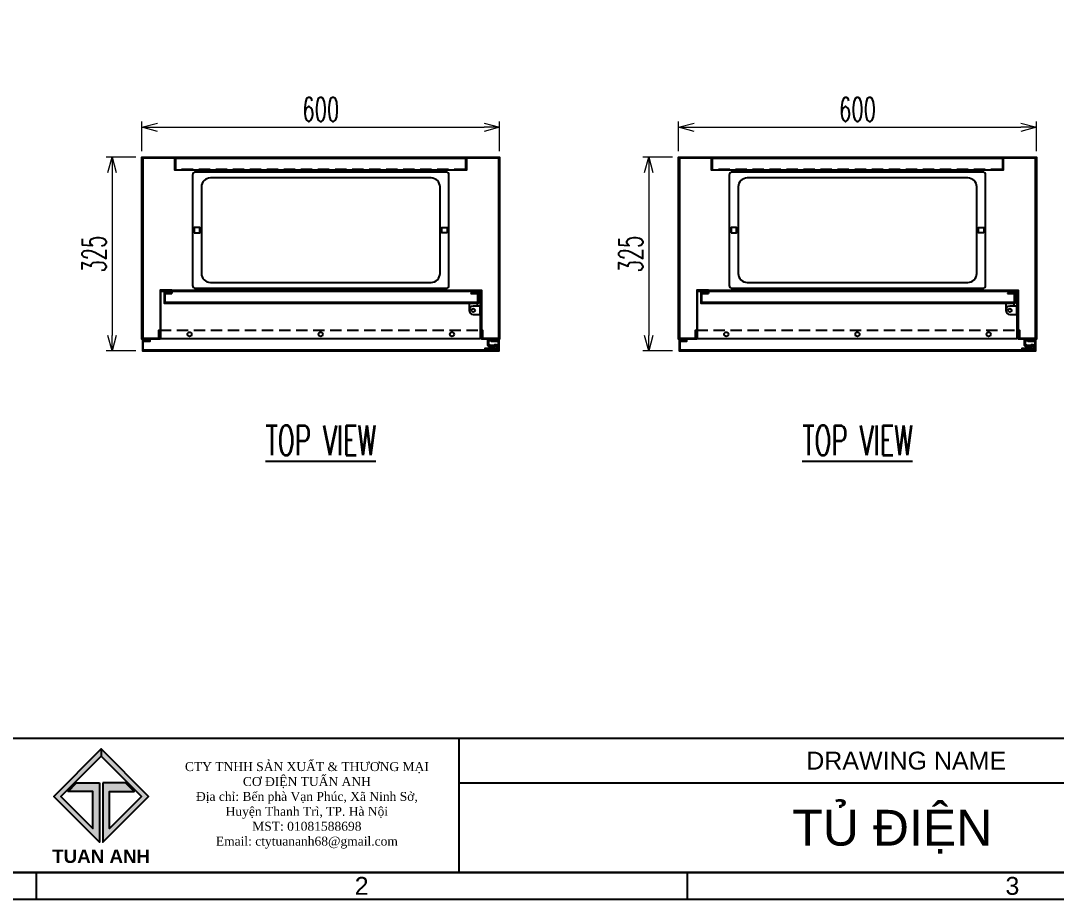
# Model space of a CAD drawing. Header units: millimetres. Extents: x 123558 to 149079, y -1073 to 14418.
# Drawn here: x 130015 to 131751, y -1073 to 400 of the extents above; entities that cross this region are included whole.
import ezdxf
from ezdxf.enums import TextEntityAlignment as Align

# ---------------------------------------------------------------- set-up
doc = ezdxf.new("R2010")
doc.units = ezdxf.units.MM
doc.header["$LTSCALE"] = 3
doc.linetypes.add('ACAD_ISO04W100', pattern=[30, 24, -3, 0, -3])
doc.linetypes.add('HIDDEN', pattern=[9.525, 6.35, -3.175])
for name, color, linetype in [('@.TEXT', 7, 'Continuous'), ('@.VISIBLE', 7, 'Continuous'), ('centerline', 6, 'ACAD_ISO04W100'), ('dim', 7, 'Continuous'), ('equipments', 2, 'Continuous')]:
    doc.layers.add(name, color=color, linetype=linetype)
doc.styles.add('Ann_w01', font='romans.shx', dxfattribs={"width": 0.6, "bigfont": 'chineset.shx'})
doc.styles.add('Arial', font='arial.ttf')
doc.dimstyles.new('Dim 01_SC20', dxfattribs={"dimscale": 20, "dimtxt": 2, "dimasz": 1.3, "dimexe": 0.5, "dimexo": 0.5, "dimgap": 0.5, "dimtad": 1, "dimdec": 1, "dimzin": 12, "dimdsep": 46, "dimtxsty": 'Ann_w01', "dimblk": 'OPEN30', "dimcen": 1.5, "dimclrd": 6, "dimclre": 6, "dimclrt": 3, "dimadec": 1, "dimazin": 3, "dimtm": 1e-09, "dimtfac": 1, "dimtdec": 1, "dimtix": 1, "dimtmove": 0, "dimatfit": 3, "dimldrblk": 'OPEN30', "dimfxl": 1, "dimtolj": 1, "dimlwd": 20, "dimlwe": 20, "dimarcsym": 0})

# ---------------------------------------------------------------- blocks, each defined once
blk = doc.blocks.new('A$C4dbb82d6')
at = {"layer": '@.VISIBLE'}
h = blk.add_hatch(color=30, dxfattribs=at)
h.dxf.hatch_style = 1
h.paths.add_polyline_path([(0.214, 4.973), (3.625, 1.562), (3.625, 5.973), (1.922, 5.973), (1.297, 5.348), (3.125, 5.348), (3.125, 2.593), (0.745, 4.973), (3.75, 7.978), (3.75, 8.509)])
h = blk.add_hatch(color=150, dxfattribs=at)
h.dxf.hatch_style = 1
h.paths.add_polyline_path([(6.755, 4.973), (4.375, 2.593), (4.375, 5.348), (6.203, 5.348), (5.578, 5.973), (3.875, 5.973), (3.875, 1.562), (7.286, 4.973), (3.75, 8.509), (3.75, 7.978)])
at = {"layer": '@.VISIBLE', "color": 30}
blk.add_lwpolyline([(3.625, 5.973), (3.625, 1.562), (0.214, 4.973), (3.75, 8.509), (3.75, 7.978), (0.745, 4.973), (3.125, 2.593), (3.125, 5.348), (1.297, 5.348), (1.922, 5.973)], close=True, dxfattribs=at)
at = {"layer": '@.VISIBLE', "color": 150}
blk.add_lwpolyline([(3.875, 5.973), (3.875, 1.562), (7.286, 4.973), (3.75, 8.509), (3.75, 7.978), (6.755, 4.973), (4.375, 2.593), (4.375, 5.348), (6.203, 5.348), (5.578, 5.973)], close=True, dxfattribs=at)
at = {"layer": '@.VISIBLE', "color": 30, "insert": (3.75, 0.509), "char_height": 1, "attachment_point": 5, "style": 'Ann_w01'}
blk.add_mtext_dynamic_manual_height_columns('{\\fArial|b1|i0|c0|p34;\\W1;TUAN ANH}', width=7.5, gutter_width=49.599, heights=[0], dxfattribs=at)
blk = doc.blocks.new('KHUNG BAN VE (Made by Tung)')
at = {"layer": '@.VISIBLE', "color": 8}
for p, q in [((123, 18), (123, 3)), ((123, 13), (294, 13)), ((75.75, 3), (75.75, 0)), ((148.5, 3), (148.5, 0))]:
    blk.add_line(p, q, dxfattribs=at)
for points in [[(0, 0), (297, 0), (297, 210), (0, 210)], [(3, 3), (294, 3), (294, 207), (3, 207)], [(3, 18), (294, 18), (294, 3), (3, 3)]]:
    blk.add_lwpolyline(points, close=True, dxfattribs=at)
at = {"xscale": 1.5, "yscale": 1.5, "zscale": 1.5}
blk.add_blockref('A$C4dbb82d6', (77.375, 4.041), dxfattribs=at)
at = {"layer": '@.TEXT', "color": 2, "style": 'Arial'}
blk.add_text('DRAWING NAME', height=2, dxfattribs=at).set_placement((173, 15.5), align=Align.MIDDLE_CENTER)
at = {"layer": '@.TEXT', "color": 1, "style": 'Arial'}
for s, p in [('2', (112.125, 1.5)), ('3', (184.875, 1.5))]:
    blk.add_text(s, height=2, dxfattribs=at).set_placement(p, align=Align.MIDDLE_CENTER)
for tag, height, p in [('DESIGNER_NAME', 2, (38, 15.5)), ('PROJECT_CODE', 2, (258.5, 15.5)), ('SCALE', 2, (289, 15.5)), ('APPROVED_NAME', 2, (38, 10.5)), ('CUSTOMER_NAME', 2, (258.5, 10.5)), ('PAGE', 2, (289, 10.5)), ('DRAWING_NAME', 4, (173, 8)), ('TOTAL', 2, (289, 5.5))]:
    blk.add_attdef(tag, text='', height=height, dxfattribs=at).set_placement(p, align=Align.MIDDLE_CENTER)
at = {"layer": '@.VISIBLE', "color": 30, "insert": (106, 10.5), "char_height": 1, "attachment_point": 5, "style": 'Ann_w01'}
blk.add_mtext_dynamic_manual_height_columns('{\\fTimes New Roman|b0|i0|c0|p18;\\W1;CTY TNHH SẢN XUẤT & THƯƠNG MẠI CƠ ĐIỆN TUẤN ANH\\PĐịa chỉ: Bến phà Vạn Phúc, Xã Ninh Sở, Huyện Thanh Trì, TP. Hà Nội\\PMST: 01081588698\\PEmail: ctytuananh68@gmail.com}', width=28.70976, gutter_width=99.197, heights=[0], dxfattribs=at)
blk = doc.blocks.new('HL036-1 Top')
at = {"layer": 'centerline'}
blk.add_lwpolyline([(0, -3), (0, 0.5)], dxfattribs=at)
at = {"layer": 'equipments'}
blk.add_line((-1.6, -15.5), (1.4, -17.2), dxfattribs=at)
blk.add_lwpolyline([(0.8, -10.6), (-4.7, -15.5, -0.18395), (-5.4, -15.8), (-14, -15.8), (-14, -17.8), (-5.4, -17.8, 0.18395), (-3.4, -17), (2.1, -12.1, -3.283219), (1.5, -14.4), (-0.4, -15.1, 3.290044), (0.8, -10.6), (-5, -10.6, -0.414214), (-7.5, -8.1), (-7.5, -5, -0.414214), (-5, -2.5), (6.5, -2.5), (6.5, 0), (-8, 0, 0.414214), (-10, -2), (-10, -8.9, 0.268353), (-8.5, -11.5), (-3.5, -14.4)], format="xyb", dxfattribs=at)
for points in [[(-2.2, 0), (-2.2, -0.5), (-3.8, -2.5)], [(2.2, 0), (2.2, -0.5), (3.8, -2.5)], [(-14, -15.8), (-13.9, -15.8)], [(-13.5, -15.8), (-12.5, -15.8)], [(-4.2, -10.6), (-4.2, -14)], [(2.2, -0.5), (-2.2, -0.5)], [(-13.5, -17.8), (-12.5, -17.8)]]:
    blk.add_lwpolyline(points, dxfattribs=at)
at = {"layer": 'equipments', "color": 8}
blk.add_circle((3.5, -13.7), 2.1, dxfattribs=at)
blk = doc.blocks.new('A$Cf2d9ff10')
at = {"layer": 'centerline'}
for p, q in [((12.8, 19.8), (12.8, 17.8)), ((0, 7), (2, 7))]:
    blk.add_line(p, q, dxfattribs=at)
at = {"layer": 'equipments'}
for points in [[(19.8, 7), (19.8, 18.8), (5.8, 18.8), (5.8, 7)], [(5.8, 14), (1, 14), (1, 0), (12.8, 0)]]:
    blk.add_lwpolyline(points, dxfattribs=at)
blk.add_circle((12.8, 7), 3, dxfattribs=at)
blk.add_arc((12.8, 7), 7, 180, 0, dxfattribs=at)
blk = doc.blocks.new('_Open30')
at = {"color": 0, "linetype": 'ByBlock', "lineweight": -2}
for p, q in [((-1, 0.268), (0, 0)), ((0, 0), (-1, -0.268)), ((0, 0), (-1, 0))]:
    blk.add_line(p, q, dxfattribs=at)
blk = doc.blocks.new('*D307')
at = {"layer": '@.VISIBLE', "color": 6, "lineweight": 20, "transparency": 16777216}
for p, q in [((130207.8, 171.3), (130157.8, 171.3)), ((130167.8, 145.3), (130167.8, -127.7)), ((130207.8, -153.7), (130157.8, -153.7))]:
    blk.add_line(p, q, dxfattribs=at)
at = {"layer": 'Defpoints', "color": 0, "transparency": 16777216}
for p in [(130217.8, 171.3), (130167.8, -153.7), (130217.8, -153.7)]:
    blk.add_point(p, dxfattribs=at)
at = {"layer": '@.VISIBLE', "color": 6, "lineweight": 20, "transparency": 16777216, "xscale": 26, "yscale": 26, "zscale": 26}
for p, rotation in [((130167.8, 171.3), 90), ((130167.8, -153.7), 270)]:
    blk.add_blockref('_Open30', p, dxfattribs=dict(at, rotation=rotation))
at = {"layer": '@.VISIBLE', "color": 3, "transparency": 16777216, "insert": (130137.8, 8.8), "char_height": 40, "attachment_point": 5, "rotation": 90, "style": 'Ann_w01'}
blk.add_mtext('\\A1;325', dxfattribs=at)
blk = doc.blocks.new('*D308')
at = {"layer": '@.VISIBLE', "color": 6, "lineweight": 20, "transparency": 16777216}
for p, q in [((130217.8, 181.3), (130217.8, 231.3)), ((130817.8, 181.3), (130817.8, 231.3)), ((130243.8, 221.3), (130791.8, 221.3))]:
    blk.add_line(p, q, dxfattribs=at)
at = {"layer": 'Defpoints', "color": 0, "transparency": 16777216}
for p in [(130817.8, 221.3), (130217.8, 171.3), (130817.8, 171.3)]:
    blk.add_point(p, dxfattribs=at)
at = {"layer": '@.VISIBLE', "color": 6, "lineweight": 20, "transparency": 16777216, "xscale": 26, "yscale": 26, "zscale": 26, "rotation": 180}
blk.add_blockref('_Open30', (130217.8, 221.3), dxfattribs=at)
at = {"layer": '@.VISIBLE', "color": 6, "lineweight": 20, "transparency": 16777216, "xscale": 26, "yscale": 26, "zscale": 26}
blk.add_blockref('_Open30', (130817.8, 221.3), dxfattribs=at)
at = {"layer": '@.VISIBLE', "color": 3, "transparency": 16777216, "insert": (130517.8, 251.3), "char_height": 40, "attachment_point": 5, "style": 'Ann_w01'}
blk.add_mtext('\\A1;600', dxfattribs=at)
blk = doc.blocks.new('*D309')
at = {"layer": '@.VISIBLE', "color": 6, "lineweight": 20, "transparency": 16777216}
for p, q in [((131107.8, 171.3), (131057.8, 171.3)), ((131067.8, 145.3), (131067.8, -127.7)), ((131107.8, -153.7), (131057.8, -153.7))]:
    blk.add_line(p, q, dxfattribs=at)
at = {"layer": 'Defpoints', "color": 0, "transparency": 16777216}
for p in [(131117.8, 171.3), (131067.8, -153.7), (131117.8, -153.7)]:
    blk.add_point(p, dxfattribs=at)
at = {"layer": '@.VISIBLE', "color": 6, "lineweight": 20, "transparency": 16777216, "xscale": 26, "yscale": 26, "zscale": 26}
for p, rotation in [((131067.8, 171.3), 90), ((131067.8, -153.7), 270)]:
    blk.add_blockref('_Open30', p, dxfattribs=dict(at, rotation=rotation))
at = {"layer": '@.VISIBLE', "color": 3, "transparency": 16777216, "insert": (131037.8, 8.8), "char_height": 40, "attachment_point": 5, "rotation": 90, "style": 'Ann_w01'}
blk.add_mtext('\\A1;325', dxfattribs=at)
blk = doc.blocks.new('*D310')
at = {"layer": '@.VISIBLE', "color": 6, "lineweight": 20, "transparency": 16777216}
for p, q in [((131117.8, 181.3), (131117.8, 231.3)), ((131717.8, 181.3), (131717.8, 231.3)), ((131143.8, 221.3), (131691.8, 221.3))]:
    blk.add_line(p, q, dxfattribs=at)
at = {"layer": 'Defpoints', "color": 0, "transparency": 16777216}
for p in [(131717.8, 221.3), (131117.8, 171.3), (131717.8, 171.3)]:
    blk.add_point(p, dxfattribs=at)
at = {"layer": '@.VISIBLE', "color": 6, "lineweight": 20, "transparency": 16777216, "xscale": 26, "yscale": 26, "zscale": 26, "rotation": 180}
blk.add_blockref('_Open30', (131117.8, 221.3), dxfattribs=at)
at = {"layer": '@.VISIBLE', "color": 6, "lineweight": 20, "transparency": 16777216, "xscale": 26, "yscale": 26, "zscale": 26}
blk.add_blockref('_Open30', (131717.8, 221.3), dxfattribs=at)
at = {"layer": '@.VISIBLE', "color": 3, "transparency": 16777216, "insert": (131417.8, 251.3), "char_height": 40, "attachment_point": 5, "style": 'Ann_w01'}
blk.add_mtext('\\A1;600', dxfattribs=at)

msp = doc.modelspace()

# ---------------------------------------------------------------- linework, layer by layer
at = {"layer": '@.VISIBLE', "color": 6}
for p, q in [((130268.26, -51.67), (130767.26, -51.67)), ((131168.26, -51.67), (131667.26, -51.67)), ((130268.26, -53.17), (130767.26, -53.17)), ((131168.26, -53.17), (131667.26, -53.17)), ((130250.26, -132.67), (130785.26, -132.67)), ((131150.26, -132.67), (131685.26, -132.67))]:
    msp.add_line(p, q, dxfattribs=at)
at = {"layer": '@.VISIBLE', "color": 4}
for p, q in [((130268.26, -55.67), (130268.26, -57.17)), ((130769.26, -55.67), (130769.26, -57.17)), ((131168.26, -55.67), (131168.26, -57.17)), ((131669.26, -55.67), (131669.26, -57.17))]:
    msp.add_line(p, q, dxfattribs=at)
at = {"layer": '@.VISIBLE', "linetype": 'HIDDEN'}
for p, q in [((130247.76, -118.67), (130787.76, -118.67)), ((131147.76, -118.67), (131687.76, -118.67))]:
    msp.add_line(p, q, dxfattribs=at)
at = {"layer": '@.VISIBLE'}
for points in [[(130247.76, -118.67), (130247.76, -133.67), (130217.76, -133.67), (130217.76, 171.33), (130817.76, 171.33), (130817.76, -133.67), (130787.76, -133.67), (130787.76, -118.67), (130789.26, -118.67), (130789.26, -132.17), (130816.26, -132.17), (130816.26, 169.33), (130219.26, 169.33), (130219.26, -132.17), (130246.26, -132.17), (130246.26, -118.67)], [(131147.76, -118.67), (131147.76, -133.67), (131117.76, -133.67), (131117.76, 171.33), (131717.76, 171.33), (131717.76, -133.67), (131687.76, -133.67), (131687.76, -118.67), (131689.26, -118.67), (131689.26, -132.17), (131716.26, -132.17), (131716.26, 169.33), (131119.26, 169.33), (131119.26, -132.17), (131146.26, -132.17), (131146.26, -118.67)], [(130305.76, 44.33), (130314.76, 44.33), (130314.76, 53.33), (130305.76, 53.33)], [(130729.76, 44.33), (130720.76, 44.33), (130720.76, 53.33), (130729.76, 53.33)], [(131205.76, 44.33), (131214.76, 44.33), (131214.76, 53.33), (131205.76, 53.33)], [(131629.76, 44.33), (131620.76, 44.33), (131620.76, 53.33), (131629.76, 53.33)]]:
    msp.add_lwpolyline(points, close=True, dxfattribs=at)
at = {"layer": '@.VISIBLE', "color": 151}
for points in [[(130762.26, 169.33), (130762.26, 149.33), (130273.26, 149.33), (130273.26, 169.33)], [(131662.26, 169.33), (131662.26, 149.33), (131173.26, 149.33), (131173.26, 169.33)]]:
    msp.add_lwpolyline(points, close=True, dxfattribs=at)
at = {"layer": '@.VISIBLE', "color": 151, "linetype": 'HIDDEN'}
for points in [[(130760.76, 169.33), (130760.76, 150.83), (130274.76, 150.83), (130274.76, 169.33)], [(131660.76, 169.33), (131660.76, 150.83), (131174.76, 150.83), (131174.76, 169.33)]]:
    msp.add_lwpolyline(points, dxfattribs=at)
at = {"layer": '@.VISIBLE'}
for points in [[(130307.76, -48.67), (130727.76, -48.67, 0.4142136), (130732.76, -43.67), (130732.76, 141.33, 0.4142136), (130727.76, 146.33), (130307.76, 146.33, 0.4142136), (130302.76, 141.33), (130302.76, -43.67, 0.4142136)], [(131207.76, -48.67), (131627.76, -48.67, 0.4142136), (131632.76, -43.67), (131632.76, 141.33, 0.4142136), (131627.76, 146.33), (131207.76, 146.33, 0.4142136), (131202.76, 141.33), (131202.76, -43.67, 0.4142136)], [(130332.76, -38.67), (130702.76, -38.67, 0.4142136), (130717.76, -23.67), (130717.76, 121.33, 0.4142136), (130702.76, 136.33), (130332.76, 136.33, 0.4142136), (130317.76, 121.33), (130317.76, -23.67, 0.4142136)], [(131232.76, -38.67), (131602.76, -38.67, 0.4142136), (131617.76, -23.67), (131617.76, 121.33, 0.4142136), (131602.76, 136.33), (131232.76, 136.33, 0.4142136), (131217.76, 121.33), (131217.76, -23.67, 0.4142136)]]:
    msp.add_lwpolyline(points, format="xyb", close=True, dxfattribs=at)
at = {"layer": '@.VISIBLE', "color": 6}
for points in [[(130249.76, -132.67), (130249.76, -53.17), (130268.26, -53.17), (130268.26, -51.67), (130248.26, -51.67), (130248.26, -132.67)], [(130785.76, -132.67), (130785.76, -53.17), (130767.26, -53.17), (130767.26, -51.67), (130787.26, -51.67), (130787.26, -132.67)], [(131149.76, -132.67), (131149.76, -53.17), (131168.26, -53.17), (131168.26, -51.67), (131148.26, -51.67), (131148.26, -132.67)], [(131685.76, -132.67), (131685.76, -53.17), (131667.26, -53.17), (131667.26, -51.67), (131687.26, -51.67), (131687.26, -132.67)]]:
    msp.add_lwpolyline(points, close=True, dxfattribs=at)
at = {"layer": '@.VISIBLE', "color": 4}
for points in [[(130268.26, -55.67), (130255.26, -55.67), (130255.26, -73.67), (130782.26, -73.67), (130782.26, -55.67), (130769.26, -55.67)], [(130769.26, -57.17), (130780.76, -57.17), (130780.76, -72.17), (130256.76, -72.17), (130256.76, -57.17), (130268.26, -57.17)], [(131168.26, -55.67), (131155.26, -55.67), (131155.26, -73.67), (131682.26, -73.67), (131682.26, -55.67), (131669.26, -55.67)], [(131669.26, -57.17), (131680.76, -57.17), (131680.76, -72.17), (131156.76, -72.17), (131156.76, -57.17), (131168.26, -57.17)], [(130803.79, -135.67), (130803.76, -137.17), (130815.26, -137.17), (130815.26, -152.17), (130220.26, -152.17), (130220.26, -137.17), (130231.76, -137.17), (130231.76, -135.67), (130218.76, -135.67), (130218.76, -153.67), (130816.76, -153.67), (130816.76, -135.67), (130803.76, -135.67)], [(131703.79, -135.67), (131703.76, -137.17), (131715.26, -137.17), (131715.26, -152.17), (131120.26, -152.17), (131120.26, -137.17), (131131.76, -137.17), (131131.76, -135.67), (131118.76, -135.67), (131118.76, -153.67), (131716.76, -153.67), (131716.76, -135.67), (131703.76, -135.67)]]:
    msp.add_lwpolyline(points, dxfattribs=at)
at = {"layer": '@.VISIBLE', "color": 6}
for centre in [(130297.76, -125.67), (130517.76, -125.67), (130737.76, -125.67), (131197.76, -125.67), (131417.76, -125.67), (131637.76, -125.67)]:
    msp.add_circle(centre, 3.5, dxfattribs=at)

# ---------------------------------------------------------------- block references
for p in [(130807.16, -133.67), (131707.16, -133.67)]:
    msp.add_blockref('HL036-1 Top', p)
at = {"layer": '@.VISIBLE'}
ref = msp.add_blockref('KHUNG BAN VE (Made by Tung)', (128904.5, -1073.11), dxfattribs=dict(at, xscale=15, yscale=15, zscale=15))
ref.add_attrib('DRAWING_NAME', 'TỦ ĐIỆN  ', dxfattribs={"layer": '@.TEXT', "color": 1, "height": 60, "style": 'Arial'}).set_placement((131499.5, -953.11), align=Align.MIDDLE_CENTER)
at = {"layer": '@.VISIBLE', "rotation": 270}
for p in [(130766.46, -72.67), (131666.46, -72.67)]:
    msp.add_blockref('A$Cf2d9ff10', p, dxfattribs=at)

# ---------------------------------------------------------------- texts
at = {"layer": 'dim', "color": 2, "char_height": 50, "attachment_point": 5, "style": 'Ann_w01'}
for insert in [(130517.76, -303.67), (131417.76, -303.67)]:
    msp.add_mtext('\\A1;{\\LTOP VIEW}', dxfattribs=dict(at, insert=insert))

# ---------------------------------------------------------------- dimensions: what is measured, and where the dimension line sits
at = {"layer": '@.VISIBLE'}
for base, p1, p2, picture, middle in [((130817.76, 221.33), (130217.76, 171.33), (130817.76, 171.33), '*D308', (130517.76, 251.33)), ((131717.76, 221.33), (131117.76, 171.33), (131717.76, 171.33), '*D310', (131417.76, 251.33))]:
    dim = msp.add_linear_dim(base=base, p1=p1, p2=p2, dimstyle='Dim 01_SC20', dxfattribs=at)
    dim.commit()
    dim.dimension.update_dxf_attribs({"geometry": picture, "text_midpoint": middle})
for base, p1, p2, picture, middle in [((130167.76, -153.67), (130217.76, 171.33), (130217.76, -153.67), '*D307', (130137.76, 8.83)), ((131067.76, -153.67), (131117.76, 171.33), (131117.76, -153.67), '*D309', (131037.76, 8.83))]:
    dim = msp.add_linear_dim(base=base, p1=p1, p2=p2, angle=90, dimstyle='Dim 01_SC20', dxfattribs=at)
    dim.commit()
    dim.dimension.update_dxf_attribs({"geometry": picture, "text_midpoint": middle})

doc.saveas('drawing.dxf')
